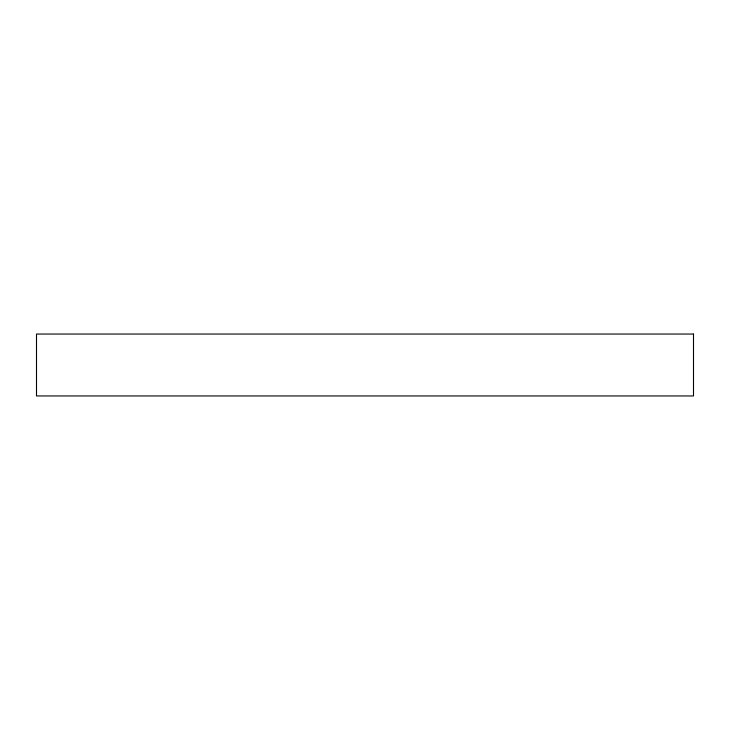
<?xml version="1.0" encoding="UTF-8"?>
<svg xmlns="http://www.w3.org/2000/svg" width="730" height="730" viewBox="0 0 730 730"><rect width="100%" height="100%" fill="white"/><g stroke="black" fill="none" stroke-linecap="round" stroke-linejoin="round"><path stroke-width="1.09" d="M693.5 334.048L36.5 334.048L36.5 395.952L693.5 395.952L693.5 334.048"/></g></svg>
